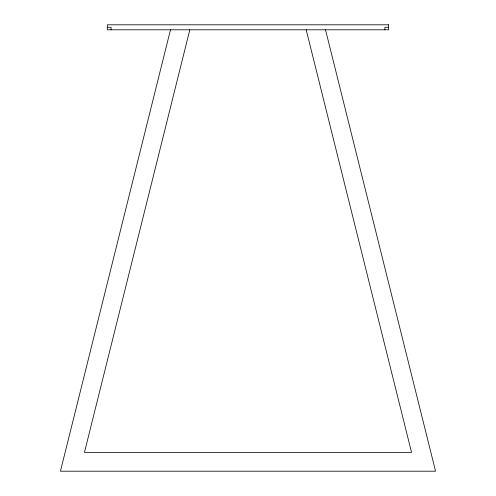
<?xml version="1.0" encoding="UTF-8"?>
<svg xmlns="http://www.w3.org/2000/svg" width="496" height="496" viewBox="0 0 496 496"><rect width="100%" height="100%" fill="white"/><g stroke="black" fill="none" stroke-linecap="round" stroke-linejoin="round"><path stroke-width="0.74" d="M170.488 29.803L60.438 471.2L435.562 471.2L325.512 29.803M189.819 29.803L84.444 452.445L411.556 452.445L306.181 29.803M107.31 27.299L111.061 27.299L111.061 29.803M388.653 27.299L384.902 27.299L384.902 29.803M388.653 24.8L107.31 24.8L107.31 29.803L388.653 29.803L388.653 24.8"/></g></svg>
